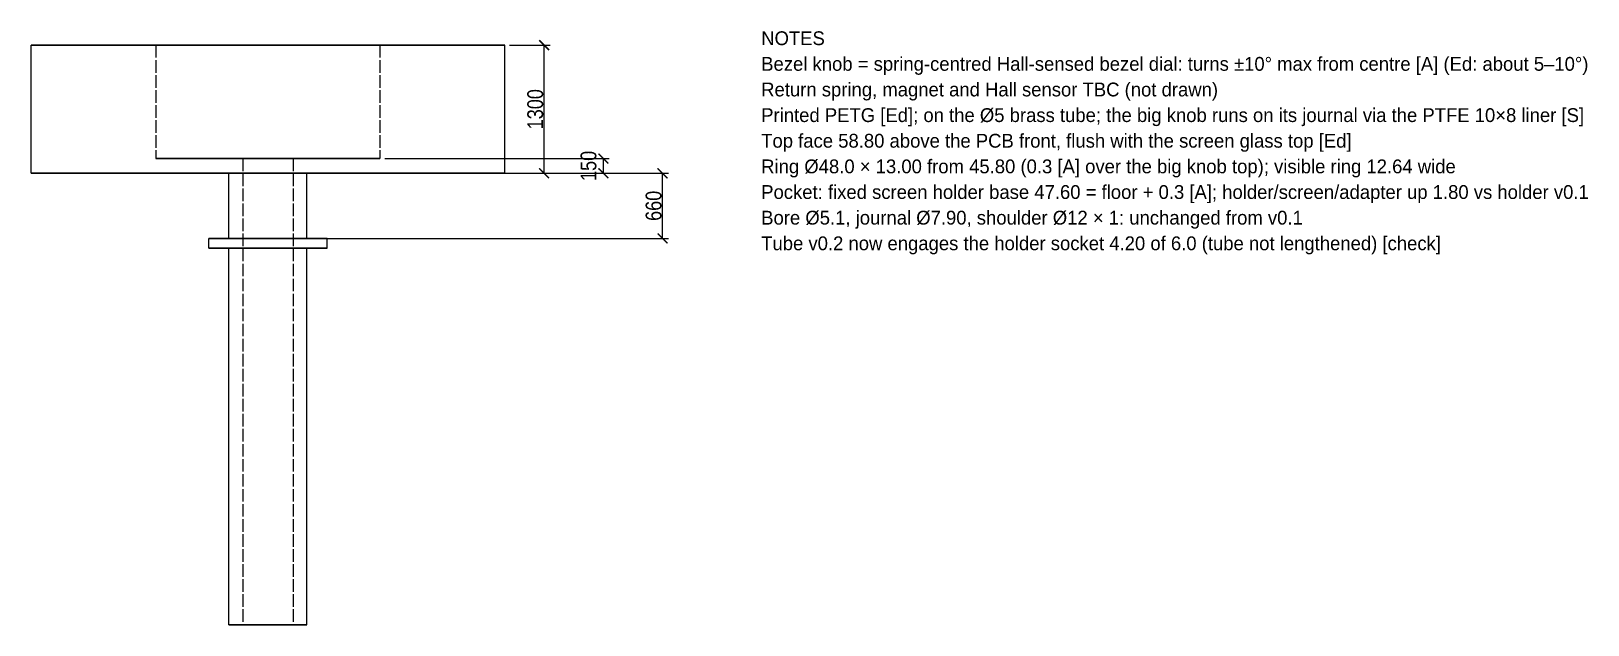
# Model space of a CAD drawing. Header units: millimetres. Extents: x -30 to 134, y -22 to 159.
# Drawn here: x -24 to 133.8, y 98.8 to 159 of the extents above; entities that cross this region are included whole.
import ezdxf

# ---------------------------------------------------------------- set-up
doc = ezdxf.new("R2010")
doc.units = ezdxf.units.MM
doc.linetypes.add('DASHED', pattern=[1.524, 1.27, -0.254])
for name, color, linetype in [('DIMS', 3, 'CONTINUOUS'), ('HIDDEN', 8, 'DASHED'), ('TEXT', 7, 'CONTINUOUS'), ('VISIBLE', 7, 'CONTINUOUS')]:
    doc.layers.add(name, color=color, linetype=linetype)
doc.styles.add('OpenSansCondensed-Light', font='OpenSansCondensed-Light.ttf')
doc.dimstyles.new('EZDXF', dxfattribs={"dimtxt": 0.25, "dimasz": 0.175, "dimexe": 0.375, "dimexo": 0.125, "dimgap": 0.1, "dimtad": 1, "dimlfac": 100, "dimzin": 12, "dimdsep": 46, "dimtxsty": 'OpenSansCondensed-Light', "dimblk": 'ARCHTICK', "dimcen": 2.5, "dimazin": 3, "dimtfac": 0.5, "dimtmove": 2, "dimatfit": 3})

# ---------------------------------------------------------------- blocks, each defined once
blk = doc.blocks.new('_ARCHTICK')
at = {"color": 0, "linetype": 'BYBLOCK', "const_width": 0.15}
blk.add_lwpolyline([(-0.5, -0.5), (0.5, 0.5)], dxfattribs=at)

msp = doc.modelspace()

# ---------------------------------------------------------------- linework, layer by layer
at = {"layer": 'HIDDEN'}
for points in [[(-24, 157.6), (-23.2381, 157.6), (-22.47619, 157.6), (-21.71429, 157.6), (-20.95238, 157.6), (-20.19048, 157.6), (-19.42857, 157.6), (-18.66667, 157.6), (-17.90476, 157.6), (-17.14286, 157.6), (-16.38095, 157.6), (-15.61905, 157.6), (-14.85714, 157.6), (-14.09524, 157.6), (-13.33333, 157.6), (-12.57143, 157.6), (-11.80952, 157.6), (-11.04762, 157.6), (-10.28571, 157.6), (-9.52381, 157.6), (-8.7619, 157.6), (-8, 157.6), (-7.2381, 157.6), (-6.47619, 157.6), (-5.71429, 157.6), (-4.95238, 157.6), (-4.19048, 157.6), (-3.42857, 157.6), (-2.66667, 157.6), (-1.90476, 157.6), (-1.14286, 157.6), (-0.38095, 157.6), (0.38095, 157.6), (1.14286, 157.6), (1.90476, 157.6), (2.66667, 157.6), (3.42857, 157.6), (4.19048, 157.6), (4.95238, 157.6), (5.71429, 157.6), (6.47619, 157.6), (7.2381, 157.6), (8, 157.6), (8.7619, 157.6), (9.52381, 157.6), (10.28571, 157.6), (11.04762, 157.6), (11.80952, 157.6), (12.57143, 157.6), (13.33333, 157.6), (14.09524, 157.6), (14.85714, 157.6), (15.61905, 157.6), (16.38095, 157.6), (17.14286, 157.6), (17.90476, 157.6), (18.66667, 157.6), (19.42857, 157.6), (20.19048, 157.6), (20.95238, 157.6), (21.71429, 157.6), (22.47619, 157.6), (23.2381, 157.6), (24, 157.6)], [(11.36, 157.6), (10.99937, 157.6), (10.63873, 157.6), (10.2781, 157.6), (9.91746, 157.6), (9.55683, 157.6), (9.19619, 157.6), (8.83556, 157.6), (8.47492, 157.6), (8.11429, 157.6), (7.75365, 157.6), (7.39302, 157.6), (7.03238, 157.6), (6.67175, 157.6), (6.31111, 157.6), (5.95048, 157.6), (5.58984, 157.6), (5.22921, 157.6), (4.86857, 157.6), (4.50794, 157.6), (4.1473, 157.6), (3.78667, 157.6), (3.42603, 157.6), (3.0654, 157.6), (2.70476, 157.6), (2.34413, 157.6), (1.98349, 157.6), (1.62286, 157.6), (1.26222, 157.6), (0.90159, 157.6), (0.54095, 157.6), (0.18032, 157.6), (-0.18032, 157.6), (-0.54095, 157.6), (-0.90159, 157.6), (-1.26222, 157.6), (-1.62286, 157.6), (-1.98349, 157.6), (-2.34413, 157.6), (-2.70476, 157.6), (-3.0654, 157.6), (-3.42603, 157.6), (-3.78667, 157.6), (-4.1473, 157.6), (-4.50794, 157.6), (-4.86857, 157.6), (-5.22921, 157.6), (-5.58984, 157.6), (-5.95048, 157.6), (-6.31111, 157.6), (-6.67175, 157.6), (-7.03238, 157.6), (-7.39302, 157.6), (-7.75365, 157.6), (-8.11429, 157.6), (-8.47492, 157.6), (-8.83556, 157.6), (-9.19619, 157.6), (-9.55683, 157.6), (-9.91746, 157.6), (-10.2781, 157.6), (-10.63873, 157.6), (-10.99937, 157.6), (-11.36, 157.6)], [(-11.36, 157.6), (-10.99937, 157.6), (-10.63873, 157.6), (-10.2781, 157.6), (-9.91746, 157.6), (-9.55683, 157.6), (-9.19619, 157.6), (-8.83556, 157.6), (-8.47492, 157.6), (-8.11429, 157.6), (-7.75365, 157.6), (-7.39302, 157.6), (-7.03238, 157.6), (-6.67175, 157.6), (-6.31111, 157.6), (-5.95048, 157.6), (-5.58984, 157.6), (-5.22921, 157.6), (-4.86857, 157.6), (-4.50794, 157.6), (-4.1473, 157.6), (-3.78667, 157.6), (-3.42603, 157.6), (-3.0654, 157.6), (-2.70476, 157.6), (-2.34413, 157.6), (-1.98349, 157.6), (-1.62286, 157.6), (-1.26222, 157.6), (-0.90159, 157.6), (-0.54095, 157.6), (-0.18032, 157.6), (0.18032, 157.6), (0.54095, 157.6), (0.90159, 157.6), (1.26222, 157.6), (1.62286, 157.6), (1.98349, 157.6), (2.34413, 157.6), (2.70476, 157.6), (3.0654, 157.6), (3.42603, 157.6), (3.78667, 157.6), (4.1473, 157.6), (4.50794, 157.6), (4.86857, 157.6), (5.22921, 157.6), (5.58984, 157.6), (5.95048, 157.6), (6.31111, 157.6), (6.67175, 157.6), (7.03238, 157.6), (7.39302, 157.6), (7.75365, 157.6), (8.11429, 157.6), (8.47492, 157.6), (8.83556, 157.6), (9.19619, 157.6), (9.55683, 157.6), (9.91746, 157.6), (10.2781, 157.6), (10.63873, 157.6), (10.99937, 157.6), (11.36, 157.6)], [(-11.36, 157.6), (-11.36, 146.1)], [(11.36, 157.6), (11.36, 146.1)], [(11.36, 146.1), (10.99937, 146.1), (10.63873, 146.1), (10.2781, 146.1), (9.91746, 146.1), (9.55683, 146.1), (9.19619, 146.1), (8.83556, 146.1), (8.47492, 146.1), (8.11429, 146.1), (7.75365, 146.1), (7.39302, 146.1), (7.03238, 146.1), (6.67175, 146.1), (6.31111, 146.1), (5.95048, 146.1), (5.58984, 146.1), (5.22921, 146.1), (4.86857, 146.1), (4.50794, 146.1), (4.1473, 146.1), (3.78667, 146.1), (3.42603, 146.1), (3.0654, 146.1), (2.70476, 146.1), (2.34413, 146.1), (1.98349, 146.1), (1.62286, 146.1), (1.26222, 146.1), (0.90159, 146.1), (0.54095, 146.1), (0.18032, 146.1), (-0.18032, 146.1), (-0.54095, 146.1), (-0.90159, 146.1), (-1.26222, 146.1), (-1.62286, 146.1), (-1.98349, 146.1), (-2.34413, 146.1), (-2.70476, 146.1), (-3.0654, 146.1), (-3.42603, 146.1), (-3.78667, 146.1), (-4.1473, 146.1), (-4.50794, 146.1), (-4.86857, 146.1), (-5.22921, 146.1), (-5.58984, 146.1), (-5.95048, 146.1), (-6.31111, 146.1), (-6.67175, 146.1), (-7.03238, 146.1), (-7.39302, 146.1), (-7.75365, 146.1), (-8.11429, 146.1), (-8.47492, 146.1), (-8.83556, 146.1), (-9.19619, 146.1), (-9.55683, 146.1), (-9.91746, 146.1), (-10.2781, 146.1), (-10.63873, 146.1), (-10.99937, 146.1), (-11.36, 146.1)], [(-11.36, 146.1), (-10.99937, 146.1), (-10.63873, 146.1), (-10.2781, 146.1), (-9.91746, 146.1), (-9.55683, 146.1), (-9.19619, 146.1), (-8.83556, 146.1), (-8.47492, 146.1), (-8.11429, 146.1), (-7.75365, 146.1), (-7.39302, 146.1), (-7.03238, 146.1), (-6.67175, 146.1), (-6.31111, 146.1), (-5.95048, 146.1), (-5.58984, 146.1), (-5.22921, 146.1), (-4.86857, 146.1), (-4.50794, 146.1), (-4.1473, 146.1), (-3.78667, 146.1), (-3.42603, 146.1), (-3.0654, 146.1), (-2.70476, 146.1), (-2.34413, 146.1), (-1.98349, 146.1), (-1.62286, 146.1), (-1.26222, 146.1), (-0.90159, 146.1), (-0.54095, 146.1), (-0.18032, 146.1), (0.18032, 146.1), (0.54095, 146.1), (0.90159, 146.1), (1.26222, 146.1), (1.62286, 146.1), (1.98349, 146.1), (2.34413, 146.1), (2.70476, 146.1), (3.0654, 146.1), (3.42603, 146.1), (3.78667, 146.1), (4.1473, 146.1), (4.50794, 146.1), (4.86857, 146.1), (5.22921, 146.1), (5.58984, 146.1), (5.95048, 146.1), (6.31111, 146.1), (6.67175, 146.1), (7.03238, 146.1), (7.39302, 146.1), (7.75365, 146.1), (8.11429, 146.1), (8.47492, 146.1), (8.83556, 146.1), (9.19619, 146.1), (9.55683, 146.1), (9.91746, 146.1), (10.2781, 146.1), (10.63873, 146.1), (10.99937, 146.1), (11.36, 146.1)], [(2.55, 146.1), (2.46905, 146.1), (2.3881, 146.1), (2.30714, 146.1), (2.22619, 146.1), (2.14524, 146.1), (2.06429, 146.1), (1.98333, 146.1), (1.90238, 146.1), (1.82143, 146.1), (1.74048, 146.1), (1.65952, 146.1), (1.57857, 146.1), (1.49762, 146.1), (1.41667, 146.1), (1.33571, 146.1), (1.25476, 146.1), (1.17381, 146.1), (1.09286, 146.1), (1.0119, 146.1), (0.93095, 146.1), (0.85, 146.1), (0.76905, 146.1), (0.6881, 146.1), (0.60714, 146.1), (0.52619, 146.1), (0.44524, 146.1), (0.36429, 146.1), (0.28333, 146.1), (0.20238, 146.1), (0.12143, 146.1), (0.04048, 146.1), (-0.04048, 146.1), (-0.12143, 146.1), (-0.20238, 146.1), (-0.28333, 146.1), (-0.36429, 146.1), (-0.44524, 146.1), (-0.52619, 146.1), (-0.60714, 146.1), (-0.6881, 146.1), (-0.76905, 146.1), (-0.85, 146.1), (-0.93095, 146.1), (-1.0119, 146.1), (-1.09286, 146.1), (-1.17381, 146.1), (-1.25476, 146.1), (-1.33571, 146.1), (-1.41667, 146.1), (-1.49762, 146.1), (-1.57857, 146.1), (-1.65952, 146.1), (-1.74048, 146.1), (-1.82143, 146.1), (-1.90238, 146.1), (-1.98333, 146.1), (-2.06429, 146.1), (-2.14524, 146.1), (-2.22619, 146.1), (-2.30714, 146.1), (-2.3881, 146.1), (-2.46905, 146.1), (-2.55, 146.1)], [(-2.55, 146.1), (-2.46905, 146.1), (-2.3881, 146.1), (-2.30714, 146.1), (-2.22619, 146.1), (-2.14524, 146.1), (-2.06429, 146.1), (-1.98333, 146.1), (-1.90238, 146.1), (-1.82143, 146.1), (-1.74048, 146.1), (-1.65952, 146.1), (-1.57857, 146.1), (-1.49762, 146.1), (-1.41667, 146.1), (-1.33571, 146.1), (-1.25476, 146.1), (-1.17381, 146.1), (-1.09286, 146.1), (-1.0119, 146.1), (-0.93095, 146.1), (-0.85, 146.1), (-0.76905, 146.1), (-0.6881, 146.1), (-0.60714, 146.1), (-0.52619, 146.1), (-0.44524, 146.1), (-0.36429, 146.1), (-0.28333, 146.1), (-0.20238, 146.1), (-0.12143, 146.1), (-0.04048, 146.1), (0.04048, 146.1), (0.12143, 146.1), (0.20238, 146.1), (0.28333, 146.1), (0.36429, 146.1), (0.44524, 146.1), (0.52619, 146.1), (0.60714, 146.1), (0.6881, 146.1), (0.76905, 146.1), (0.85, 146.1), (0.93095, 146.1), (1.0119, 146.1), (1.09286, 146.1), (1.17381, 146.1), (1.25476, 146.1), (1.33571, 146.1), (1.41667, 146.1), (1.49762, 146.1), (1.57857, 146.1), (1.65952, 146.1), (1.74048, 146.1), (1.82143, 146.1), (1.90238, 146.1), (1.98333, 146.1), (2.06429, 146.1), (2.14524, 146.1), (2.22619, 146.1), (2.30714, 146.1), (2.3881, 146.1), (2.46905, 146.1), (2.55, 146.1)], [(-2.55, 146.1), (-2.55, 98.8)], [(2.55, 146.1), (2.55, 98.8)], [(-24, 144.6), (-23.2381, 144.6), (-22.47619, 144.6), (-21.71429, 144.6), (-20.95238, 144.6), (-20.19048, 144.6), (-19.42857, 144.6), (-18.66667, 144.6), (-17.90476, 144.6), (-17.14286, 144.6), (-16.38095, 144.6), (-15.61905, 144.6), (-14.85714, 144.6), (-14.09524, 144.6), (-13.33333, 144.6), (-12.57143, 144.6), (-11.80952, 144.6), (-11.04762, 144.6), (-10.28571, 144.6), (-9.52381, 144.6), (-8.7619, 144.6), (-8, 144.6), (-7.2381, 144.6), (-6.47619, 144.6), (-5.71429, 144.6), (-4.95238, 144.6), (-4.19048, 144.6), (-3.42857, 144.6), (-2.66667, 144.6), (-1.90476, 144.6), (-1.14286, 144.6), (-0.38095, 144.6), (0.38095, 144.6), (1.14286, 144.6), (1.90476, 144.6), (2.66667, 144.6), (3.42857, 144.6), (4.19048, 144.6), (4.95238, 144.6), (5.71429, 144.6), (6.47619, 144.6), (7.2381, 144.6), (8, 144.6), (8.7619, 144.6), (9.52381, 144.6), (10.28571, 144.6), (11.04762, 144.6), (11.80952, 144.6), (12.57143, 144.6), (13.33333, 144.6), (14.09524, 144.6), (14.85714, 144.6), (15.61905, 144.6), (16.38095, 144.6), (17.14286, 144.6), (17.90476, 144.6), (18.66667, 144.6), (19.42857, 144.6), (20.19048, 144.6), (20.95238, 144.6), (21.71429, 144.6), (22.47619, 144.6), (23.2381, 144.6), (24, 144.6)], [(3.95, 144.6), (3.8246, 144.6), (3.69921, 144.6), (3.57381, 144.6), (3.44841, 144.6), (3.32302, 144.6), (3.19762, 144.6), (3.07222, 144.6), (2.94683, 144.6), (2.82143, 144.6), (2.69603, 144.6), (2.57063, 144.6), (2.44524, 144.6), (2.31984, 144.6), (2.19444, 144.6), (2.06905, 144.6), (1.94365, 144.6), (1.81825, 144.6), (1.69286, 144.6), (1.56746, 144.6), (1.44206, 144.6), (1.31667, 144.6), (1.19127, 144.6), (1.06587, 144.6), (0.94048, 144.6), (0.81508, 144.6), (0.68968, 144.6), (0.56429, 144.6), (0.43889, 144.6), (0.31349, 144.6), (0.1881, 144.6), (0.0627, 144.6), (-0.0627, 144.6), (-0.1881, 144.6), (-0.31349, 144.6), (-0.43889, 144.6), (-0.56429, 144.6), (-0.68968, 144.6), (-0.81508, 144.6), (-0.94048, 144.6), (-1.06587, 144.6), (-1.19127, 144.6), (-1.31667, 144.6), (-1.44206, 144.6), (-1.56746, 144.6), (-1.69286, 144.6), (-1.81825, 144.6), (-1.94365, 144.6), (-2.06905, 144.6), (-2.19444, 144.6), (-2.31984, 144.6), (-2.44524, 144.6), (-2.57063, 144.6), (-2.69603, 144.6), (-2.82143, 144.6), (-2.94683, 144.6), (-3.07222, 144.6), (-3.19762, 144.6), (-3.32302, 144.6), (-3.44841, 144.6), (-3.57381, 144.6), (-3.69921, 144.6), (-3.8246, 144.6), (-3.95, 144.6)], [(-3.95, 144.6), (-3.8246, 144.6), (-3.69921, 144.6), (-3.57381, 144.6), (-3.44841, 144.6), (-3.32302, 144.6), (-3.19762, 144.6), (-3.07222, 144.6), (-2.94683, 144.6), (-2.82143, 144.6), (-2.69603, 144.6), (-2.57063, 144.6), (-2.44524, 144.6), (-2.31984, 144.6), (-2.19444, 144.6), (-2.06905, 144.6), (-1.94365, 144.6), (-1.81825, 144.6), (-1.69286, 144.6), (-1.56746, 144.6), (-1.44206, 144.6), (-1.31667, 144.6), (-1.19127, 144.6), (-1.06587, 144.6), (-0.94048, 144.6), (-0.81508, 144.6), (-0.68968, 144.6), (-0.56429, 144.6), (-0.43889, 144.6), (-0.31349, 144.6), (-0.1881, 144.6), (-0.0627, 144.6), (0.0627, 144.6), (0.1881, 144.6), (0.31349, 144.6), (0.43889, 144.6), (0.56429, 144.6), (0.68968, 144.6), (0.81508, 144.6), (0.94048, 144.6), (1.06587, 144.6), (1.19127, 144.6), (1.31667, 144.6), (1.44206, 144.6), (1.56746, 144.6), (1.69286, 144.6), (1.81825, 144.6), (1.94365, 144.6), (2.06905, 144.6), (2.19444, 144.6), (2.31984, 144.6), (2.44524, 144.6), (2.57063, 144.6), (2.69603, 144.6), (2.82143, 144.6), (2.94683, 144.6), (3.07222, 144.6), (3.19762, 144.6), (3.32302, 144.6), (3.44841, 144.6), (3.57381, 144.6), (3.69921, 144.6), (3.8246, 144.6), (3.95, 144.6)], [(-6, 138), (-5.80952, 138), (-5.61905, 138), (-5.42857, 138), (-5.2381, 138), (-5.04762, 138), (-4.85714, 138), (-4.66667, 138), (-4.47619, 138), (-4.28571, 138), (-4.09524, 138), (-3.90476, 138), (-3.71429, 138), (-3.52381, 138), (-3.33333, 138), (-3.14286, 138), (-2.95238, 138), (-2.7619, 138), (-2.57143, 138), (-2.38095, 138), (-2.19048, 138), (-2, 138), (-1.80952, 138), (-1.61905, 138), (-1.42857, 138), (-1.2381, 138), (-1.04762, 138), (-0.85714, 138), (-0.66667, 138), (-0.47619, 138), (-0.28571, 138), (-0.09524, 138), (0.09524, 138), (0.28571, 138), (0.47619, 138), (0.66667, 138), (0.85714, 138), (1.04762, 138), (1.2381, 138), (1.42857, 138), (1.61905, 138), (1.80952, 138), (2, 138), (2.19048, 138), (2.38095, 138), (2.57143, 138), (2.7619, 138), (2.95238, 138), (3.14286, 138), (3.33333, 138), (3.52381, 138), (3.71429, 138), (3.90476, 138), (4.09524, 138), (4.28571, 138), (4.47619, 138), (4.66667, 138), (4.85714, 138), (5.04762, 138), (5.2381, 138), (5.42857, 138), (5.61905, 138), (5.80952, 138), (6, 138)], [(3.95, 138), (3.8246, 138), (3.69921, 138), (3.57381, 138), (3.44841, 138), (3.32302, 138), (3.19762, 138), (3.07222, 138), (2.94683, 138), (2.82143, 138), (2.69603, 138), (2.57063, 138), (2.44524, 138), (2.31984, 138), (2.19444, 138), (2.06905, 138), (1.94365, 138), (1.81825, 138), (1.69286, 138), (1.56746, 138), (1.44206, 138), (1.31667, 138), (1.19127, 138), (1.06587, 138), (0.94048, 138), (0.81508, 138), (0.68968, 138), (0.56429, 138), (0.43889, 138), (0.31349, 138), (0.1881, 138), (0.0627, 138), (-0.0627, 138), (-0.1881, 138), (-0.31349, 138), (-0.43889, 138), (-0.56429, 138), (-0.68968, 138), (-0.81508, 138), (-0.94048, 138), (-1.06587, 138), (-1.19127, 138), (-1.31667, 138), (-1.44206, 138), (-1.56746, 138), (-1.69286, 138), (-1.81825, 138), (-1.94365, 138), (-2.06905, 138), (-2.19444, 138), (-2.31984, 138), (-2.44524, 138), (-2.57063, 138), (-2.69603, 138), (-2.82143, 138), (-2.94683, 138), (-3.07222, 138), (-3.19762, 138), (-3.32302, 138), (-3.44841, 138), (-3.57381, 138), (-3.69921, 138), (-3.8246, 138), (-3.95, 138)], [(-3.95, 138), (-3.8246, 138), (-3.69921, 138), (-3.57381, 138), (-3.44841, 138), (-3.32302, 138), (-3.19762, 138), (-3.07222, 138), (-2.94683, 138), (-2.82143, 138), (-2.69603, 138), (-2.57063, 138), (-2.44524, 138), (-2.31984, 138), (-2.19444, 138), (-2.06905, 138), (-1.94365, 138), (-1.81825, 138), (-1.69286, 138), (-1.56746, 138), (-1.44206, 138), (-1.31667, 138), (-1.19127, 138), (-1.06587, 138), (-0.94048, 138), (-0.81508, 138), (-0.68968, 138), (-0.56429, 138), (-0.43889, 138), (-0.31349, 138), (-0.1881, 138), (-0.0627, 138), (0.0627, 138), (0.1881, 138), (0.31349, 138), (0.43889, 138), (0.56429, 138), (0.68968, 138), (0.81508, 138), (0.94048, 138), (1.06587, 138), (1.19127, 138), (1.31667, 138), (1.44206, 138), (1.56746, 138), (1.69286, 138), (1.81825, 138), (1.94365, 138), (2.06905, 138), (2.19444, 138), (2.31984, 138), (2.44524, 138), (2.57063, 138), (2.69603, 138), (2.82143, 138), (2.94683, 138), (3.07222, 138), (3.19762, 138), (3.32302, 138), (3.44841, 138), (3.57381, 138), (3.69921, 138), (3.8246, 138), (3.95, 138)], [(-6, 137), (-5.80952, 137), (-5.61905, 137), (-5.42857, 137), (-5.2381, 137), (-5.04762, 137), (-4.85714, 137), (-4.66667, 137), (-4.47619, 137), (-4.28571, 137), (-4.09524, 137), (-3.90476, 137), (-3.71429, 137), (-3.52381, 137), (-3.33333, 137), (-3.14286, 137), (-2.95238, 137), (-2.7619, 137), (-2.57143, 137), (-2.38095, 137), (-2.19048, 137), (-2, 137), (-1.80952, 137), (-1.61905, 137), (-1.42857, 137), (-1.2381, 137), (-1.04762, 137), (-0.85714, 137), (-0.66667, 137), (-0.47619, 137), (-0.28571, 137), (-0.09524, 137), (0.09524, 137), (0.28571, 137), (0.47619, 137), (0.66667, 137), (0.85714, 137), (1.04762, 137), (1.2381, 137), (1.42857, 137), (1.61905, 137), (1.80952, 137), (2, 137), (2.19048, 137), (2.38095, 137), (2.57143, 137), (2.7619, 137), (2.95238, 137), (3.14286, 137), (3.33333, 137), (3.52381, 137), (3.71429, 137), (3.90476, 137), (4.09524, 137), (4.28571, 137), (4.47619, 137), (4.66667, 137), (4.85714, 137), (5.04762, 137), (5.2381, 137), (5.42857, 137), (5.61905, 137), (5.80952, 137), (6, 137)], [(3.95, 137), (3.8246, 137), (3.69921, 137), (3.57381, 137), (3.44841, 137), (3.32302, 137), (3.19762, 137), (3.07222, 137), (2.94683, 137), (2.82143, 137), (2.69603, 137), (2.57063, 137), (2.44524, 137), (2.31984, 137), (2.19444, 137), (2.06905, 137), (1.94365, 137), (1.81825, 137), (1.69286, 137), (1.56746, 137), (1.44206, 137), (1.31667, 137), (1.19127, 137), (1.06587, 137), (0.94048, 137), (0.81508, 137), (0.68968, 137), (0.56429, 137), (0.43889, 137), (0.31349, 137), (0.1881, 137), (0.0627, 137), (-0.0627, 137), (-0.1881, 137), (-0.31349, 137), (-0.43889, 137), (-0.56429, 137), (-0.68968, 137), (-0.81508, 137), (-0.94048, 137), (-1.06587, 137), (-1.19127, 137), (-1.31667, 137), (-1.44206, 137), (-1.56746, 137), (-1.69286, 137), (-1.81825, 137), (-1.94365, 137), (-2.06905, 137), (-2.19444, 137), (-2.31984, 137), (-2.44524, 137), (-2.57063, 137), (-2.69603, 137), (-2.82143, 137), (-2.94683, 137), (-3.07222, 137), (-3.19762, 137), (-3.32302, 137), (-3.44841, 137), (-3.57381, 137), (-3.69921, 137), (-3.8246, 137), (-3.95, 137)], [(-3.95, 137), (-3.8246, 137), (-3.69921, 137), (-3.57381, 137), (-3.44841, 137), (-3.32302, 137), (-3.19762, 137), (-3.07222, 137), (-2.94683, 137), (-2.82143, 137), (-2.69603, 137), (-2.57063, 137), (-2.44524, 137), (-2.31984, 137), (-2.19444, 137), (-2.06905, 137), (-1.94365, 137), (-1.81825, 137), (-1.69286, 137), (-1.56746, 137), (-1.44206, 137), (-1.31667, 137), (-1.19127, 137), (-1.06587, 137), (-0.94048, 137), (-0.81508, 137), (-0.68968, 137), (-0.56429, 137), (-0.43889, 137), (-0.31349, 137), (-0.1881, 137), (-0.0627, 137), (0.0627, 137), (0.1881, 137), (0.31349, 137), (0.43889, 137), (0.56429, 137), (0.68968, 137), (0.81508, 137), (0.94048, 137), (1.06587, 137), (1.19127, 137), (1.31667, 137), (1.44206, 137), (1.56746, 137), (1.69286, 137), (1.81825, 137), (1.94365, 137), (2.06905, 137), (2.19444, 137), (2.31984, 137), (2.44524, 137), (2.57063, 137), (2.69603, 137), (2.82143, 137), (2.94683, 137), (3.07222, 137), (3.19762, 137), (3.32302, 137), (3.44841, 137), (3.57381, 137), (3.69921, 137), (3.8246, 137), (3.95, 137)], [(-3.95, 98.8), (-3.8246, 98.8), (-3.69921, 98.8), (-3.57381, 98.8), (-3.44841, 98.8), (-3.32302, 98.8), (-3.19762, 98.8), (-3.07222, 98.8), (-2.94683, 98.8), (-2.82143, 98.8), (-2.69603, 98.8), (-2.57063, 98.8), (-2.44524, 98.8), (-2.31984, 98.8), (-2.19444, 98.8), (-2.06905, 98.8), (-1.94365, 98.8), (-1.81825, 98.8), (-1.69286, 98.8), (-1.56746, 98.8), (-1.44206, 98.8), (-1.31667, 98.8), (-1.19127, 98.8), (-1.06587, 98.8), (-0.94048, 98.8), (-0.81508, 98.8), (-0.68968, 98.8), (-0.56429, 98.8), (-0.43889, 98.8), (-0.31349, 98.8), (-0.1881, 98.8), (-0.0627, 98.8), (0.0627, 98.8), (0.1881, 98.8), (0.31349, 98.8), (0.43889, 98.8), (0.56429, 98.8), (0.68968, 98.8), (0.81508, 98.8), (0.94048, 98.8), (1.06587, 98.8), (1.19127, 98.8), (1.31667, 98.8), (1.44206, 98.8), (1.56746, 98.8), (1.69286, 98.8), (1.81825, 98.8), (1.94365, 98.8), (2.06905, 98.8), (2.19444, 98.8), (2.31984, 98.8), (2.44524, 98.8), (2.57063, 98.8), (2.69603, 98.8), (2.82143, 98.8), (2.94683, 98.8), (3.07222, 98.8), (3.19762, 98.8), (3.32302, 98.8), (3.44841, 98.8), (3.57381, 98.8), (3.69921, 98.8), (3.8246, 98.8), (3.95, 98.8)], [(2.55, 98.8), (2.46905, 98.8), (2.3881, 98.8), (2.30714, 98.8), (2.22619, 98.8), (2.14524, 98.8), (2.06429, 98.8), (1.98333, 98.8), (1.90238, 98.8), (1.82143, 98.8), (1.74048, 98.8), (1.65952, 98.8), (1.57857, 98.8), (1.49762, 98.8), (1.41667, 98.8), (1.33571, 98.8), (1.25476, 98.8), (1.17381, 98.8), (1.09286, 98.8), (1.0119, 98.8), (0.93095, 98.8), (0.85, 98.8), (0.76905, 98.8), (0.6881, 98.8), (0.60714, 98.8), (0.52619, 98.8), (0.44524, 98.8), (0.36429, 98.8), (0.28333, 98.8), (0.20238, 98.8), (0.12143, 98.8), (0.04048, 98.8), (-0.04048, 98.8), (-0.12143, 98.8), (-0.20238, 98.8), (-0.28333, 98.8), (-0.36429, 98.8), (-0.44524, 98.8), (-0.52619, 98.8), (-0.60714, 98.8), (-0.6881, 98.8), (-0.76905, 98.8), (-0.85, 98.8), (-0.93095, 98.8), (-1.0119, 98.8), (-1.09286, 98.8), (-1.17381, 98.8), (-1.25476, 98.8), (-1.33571, 98.8), (-1.41667, 98.8), (-1.49762, 98.8), (-1.57857, 98.8), (-1.65952, 98.8), (-1.74048, 98.8), (-1.82143, 98.8), (-1.90238, 98.8), (-1.98333, 98.8), (-2.06429, 98.8), (-2.14524, 98.8), (-2.22619, 98.8), (-2.30714, 98.8), (-2.3881, 98.8), (-2.46905, 98.8), (-2.55, 98.8)], [(-2.55, 98.8), (-2.46905, 98.8), (-2.3881, 98.8), (-2.30714, 98.8), (-2.22619, 98.8), (-2.14524, 98.8), (-2.06429, 98.8), (-1.98333, 98.8), (-1.90238, 98.8), (-1.82143, 98.8), (-1.74048, 98.8), (-1.65952, 98.8), (-1.57857, 98.8), (-1.49762, 98.8), (-1.41667, 98.8), (-1.33571, 98.8), (-1.25476, 98.8), (-1.17381, 98.8), (-1.09286, 98.8), (-1.0119, 98.8), (-0.93095, 98.8), (-0.85, 98.8), (-0.76905, 98.8), (-0.6881, 98.8), (-0.60714, 98.8), (-0.52619, 98.8), (-0.44524, 98.8), (-0.36429, 98.8), (-0.28333, 98.8), (-0.20238, 98.8), (-0.12143, 98.8), (-0.04048, 98.8), (0.04048, 98.8), (0.12143, 98.8), (0.20238, 98.8), (0.28333, 98.8), (0.36429, 98.8), (0.44524, 98.8), (0.52619, 98.8), (0.60714, 98.8), (0.6881, 98.8), (0.76905, 98.8), (0.85, 98.8), (0.93095, 98.8), (1.0119, 98.8), (1.09286, 98.8), (1.17381, 98.8), (1.25476, 98.8), (1.33571, 98.8), (1.41667, 98.8), (1.49762, 98.8), (1.57857, 98.8), (1.65952, 98.8), (1.74048, 98.8), (1.82143, 98.8), (1.90238, 98.8), (1.98333, 98.8), (2.06429, 98.8), (2.14524, 98.8), (2.22619, 98.8), (2.30714, 98.8), (2.3881, 98.8), (2.46905, 98.8), (2.55, 98.8)]]:
    msp.add_lwpolyline(points, dxfattribs=at)
at = {"layer": 'VISIBLE'}
for points in [[(24, 157.6), (23.2381, 157.6), (22.47619, 157.6), (21.71429, 157.6), (20.95238, 157.6), (20.19048, 157.6), (19.42857, 157.6), (18.66667, 157.6), (17.90476, 157.6), (17.14286, 157.6), (16.38095, 157.6), (15.61905, 157.6), (14.85714, 157.6), (14.09524, 157.6), (13.33333, 157.6), (12.57143, 157.6), (11.80952, 157.6), (11.04762, 157.6), (10.28571, 157.6), (9.52381, 157.6), (8.7619, 157.6), (8, 157.6), (7.2381, 157.6), (6.47619, 157.6), (5.71429, 157.6), (4.95238, 157.6), (4.19048, 157.6), (3.42857, 157.6), (2.66667, 157.6), (1.90476, 157.6), (1.14286, 157.6), (0.38095, 157.6), (-0.38095, 157.6), (-1.14286, 157.6), (-1.90476, 157.6), (-2.66667, 157.6), (-3.42857, 157.6), (-4.19048, 157.6), (-4.95238, 157.6), (-5.71429, 157.6), (-6.47619, 157.6), (-7.2381, 157.6), (-8, 157.6), (-8.7619, 157.6), (-9.52381, 157.6), (-10.28571, 157.6), (-11.04762, 157.6), (-11.80952, 157.6), (-12.57143, 157.6), (-13.33333, 157.6), (-14.09524, 157.6), (-14.85714, 157.6), (-15.61905, 157.6), (-16.38095, 157.6), (-17.14286, 157.6), (-17.90476, 157.6), (-18.66667, 157.6), (-19.42857, 157.6), (-20.19048, 157.6), (-20.95238, 157.6), (-21.71429, 157.6), (-22.47619, 157.6), (-23.2381, 157.6), (-24, 157.6)], [(-24, 144.6), (-24, 157.6)], [(24, 144.6), (24, 157.6)], [(24, 144.6), (23.2381, 144.6), (22.47619, 144.6), (21.71429, 144.6), (20.95238, 144.6), (20.19048, 144.6), (19.42857, 144.6), (18.66667, 144.6), (17.90476, 144.6), (17.14286, 144.6), (16.38095, 144.6), (15.61905, 144.6), (14.85714, 144.6), (14.09524, 144.6), (13.33333, 144.6), (12.57143, 144.6), (11.80952, 144.6), (11.04762, 144.6), (10.28571, 144.6), (9.52381, 144.6), (8.7619, 144.6), (8, 144.6), (7.2381, 144.6), (6.47619, 144.6), (5.71429, 144.6), (4.95238, 144.6), (4.19048, 144.6), (3.42857, 144.6), (2.66667, 144.6), (1.90476, 144.6), (1.14286, 144.6), (0.38095, 144.6), (-0.38095, 144.6), (-1.14286, 144.6), (-1.90476, 144.6), (-2.66667, 144.6), (-3.42857, 144.6), (-4.19048, 144.6), (-4.95238, 144.6), (-5.71429, 144.6), (-6.47619, 144.6), (-7.2381, 144.6), (-8, 144.6), (-8.7619, 144.6), (-9.52381, 144.6), (-10.28571, 144.6), (-11.04762, 144.6), (-11.80952, 144.6), (-12.57143, 144.6), (-13.33333, 144.6), (-14.09524, 144.6), (-14.85714, 144.6), (-15.61905, 144.6), (-16.38095, 144.6), (-17.14286, 144.6), (-17.90476, 144.6), (-18.66667, 144.6), (-19.42857, 144.6), (-20.19048, 144.6), (-20.95238, 144.6), (-21.71429, 144.6), (-22.47619, 144.6), (-23.2381, 144.6), (-24, 144.6)], [(-3.95, 138), (-3.95, 144.6)], [(3.95, 138), (3.95, 144.6)], [(6, 138), (5.80952, 138), (5.61905, 138), (5.42857, 138), (5.2381, 138), (5.04762, 138), (4.85714, 138), (4.66667, 138), (4.47619, 138), (4.28571, 138), (4.09524, 138), (3.90476, 138), (3.71429, 138), (3.52381, 138), (3.33333, 138), (3.14286, 138), (2.95238, 138), (2.7619, 138), (2.57143, 138), (2.38095, 138), (2.19048, 138), (2, 138), (1.80952, 138), (1.61905, 138), (1.42857, 138), (1.2381, 138), (1.04762, 138), (0.85714, 138), (0.66667, 138), (0.47619, 138), (0.28571, 138), (0.09524, 138), (-0.09524, 138), (-0.28571, 138), (-0.47619, 138), (-0.66667, 138), (-0.85714, 138), (-1.04762, 138), (-1.2381, 138), (-1.42857, 138), (-1.61905, 138), (-1.80952, 138), (-2, 138), (-2.19048, 138), (-2.38095, 138), (-2.57143, 138), (-2.7619, 138), (-2.95238, 138), (-3.14286, 138), (-3.33333, 138), (-3.52381, 138), (-3.71429, 138), (-3.90476, 138), (-4.09524, 138), (-4.28571, 138), (-4.47619, 138), (-4.66667, 138), (-4.85714, 138), (-5.04762, 138), (-5.2381, 138), (-5.42857, 138), (-5.61905, 138), (-5.80952, 138), (-6, 138)], [(-6, 137), (-6, 138)], [(6, 137), (6, 138)], [(6, 137), (5.80952, 137), (5.61905, 137), (5.42857, 137), (5.2381, 137), (5.04762, 137), (4.85714, 137), (4.66667, 137), (4.47619, 137), (4.28571, 137), (4.09524, 137), (3.90476, 137), (3.71429, 137), (3.52381, 137), (3.33333, 137), (3.14286, 137), (2.95238, 137), (2.7619, 137), (2.57143, 137), (2.38095, 137), (2.19048, 137), (2, 137), (1.80952, 137), (1.61905, 137), (1.42857, 137), (1.2381, 137), (1.04762, 137), (0.85714, 137), (0.66667, 137), (0.47619, 137), (0.28571, 137), (0.09524, 137), (-0.09524, 137), (-0.28571, 137), (-0.47619, 137), (-0.66667, 137), (-0.85714, 137), (-1.04762, 137), (-1.2381, 137), (-1.42857, 137), (-1.61905, 137), (-1.80952, 137), (-2, 137), (-2.19048, 137), (-2.38095, 137), (-2.57143, 137), (-2.7619, 137), (-2.95238, 137), (-3.14286, 137), (-3.33333, 137), (-3.52381, 137), (-3.71429, 137), (-3.90476, 137), (-4.09524, 137), (-4.28571, 137), (-4.47619, 137), (-4.66667, 137), (-4.85714, 137), (-5.04762, 137), (-5.2381, 137), (-5.42857, 137), (-5.61905, 137), (-5.80952, 137), (-6, 137)], [(-3.95, 98.8), (-3.95, 137)], [(3.95, 98.8), (3.95, 137)], [(3.95, 98.8), (3.8246, 98.8), (3.69921, 98.8), (3.57381, 98.8), (3.44841, 98.8), (3.32302, 98.8), (3.19762, 98.8), (3.07222, 98.8), (2.94683, 98.8), (2.82143, 98.8), (2.69603, 98.8), (2.57063, 98.8), (2.44524, 98.8), (2.31984, 98.8), (2.19444, 98.8), (2.06905, 98.8), (1.94365, 98.8), (1.81825, 98.8), (1.69286, 98.8), (1.56746, 98.8), (1.44206, 98.8), (1.31667, 98.8), (1.19127, 98.8), (1.06587, 98.8), (0.94048, 98.8), (0.81508, 98.8), (0.68968, 98.8), (0.56429, 98.8), (0.43889, 98.8), (0.31349, 98.8), (0.1881, 98.8), (0.0627, 98.8), (-0.0627, 98.8), (-0.1881, 98.8), (-0.31349, 98.8), (-0.43889, 98.8), (-0.56429, 98.8), (-0.68968, 98.8), (-0.81508, 98.8), (-0.94048, 98.8), (-1.06587, 98.8), (-1.19127, 98.8), (-1.31667, 98.8), (-1.44206, 98.8), (-1.56746, 98.8), (-1.69286, 98.8), (-1.81825, 98.8), (-1.94365, 98.8), (-2.06905, 98.8), (-2.19444, 98.8), (-2.31984, 98.8), (-2.44524, 98.8), (-2.57063, 98.8), (-2.69603, 98.8), (-2.82143, 98.8), (-2.94683, 98.8), (-3.07222, 98.8), (-3.19762, 98.8), (-3.32302, 98.8), (-3.44841, 98.8), (-3.57381, 98.8), (-3.69921, 98.8), (-3.8246, 98.8), (-3.95, 98.8)]]:
    msp.add_lwpolyline(points, dxfattribs=at)

# ---------------------------------------------------------------- texts
at = {"layer": 'TEXT'}
for s, p in [('NOTES', (50, 157.6)), ('Bezel knob = spring-centred Hall-sensed bezel dial: turns ±10° max from centre [A] (Ed: about 5–10°)', (50, 155)), ('Return spring, magnet and Hall sensor TBC (not drawn)', (50, 152.4)), ('Printed PETG [Ed]; on the Ø5 brass tube; the big knob runs on its journal via the PTFE 10×8 liner [S]', (50, 149.8)), ('Top face 58.80 above the PCB front, flush with the screen glass top [Ed]', (50, 147.2)), ('Ring Ø48.0 × 13.00 from 45.80 (0.3 [A] over the big knob top); visible ring 12.64 wide', (50, 144.6)), ('Pocket: fixed screen holder base 47.60 = floor + 0.3 [A]; holder/screen/adapter up 1.80 vs holder v0.1', (50, 142)), ('Bore Ø5.1, journal Ø7.90, shoulder Ø12 × 1: unchanged from v0.1', (50, 139.4)), ('Tube v0.2 now engages the holder socket 4.20 of 6.0 (tube not lengthened) [check]', (50, 136.8))]:
    msp.add_text(s, height=1.4, dxfattribs=at).set_placement(p)

# ---------------------------------------------------------------- dimensions: what is measured, and where the dimension line sits
at = {"layer": 'DIMS'}
for base, p1, p2 in [((28, 144.6), (24, 144.6), (24, 157.6)), ((34, 144.6), (11.36, 144.6), (11.36, 146.1)), ((40, 138), (3.95, 138), (3.95, 144.6))]:
    msp.add_linear_dim(base=base, p1=p1, p2=p2, angle=90, dimstyle='EZDXF', override={"dimtxt": 1.6, "dimasz": 1, "dimexe": 0.6, "dimexo": 0.5, "dimdec": 2}, dxfattribs=at).render()

doc.saveas('drawing.dxf')
